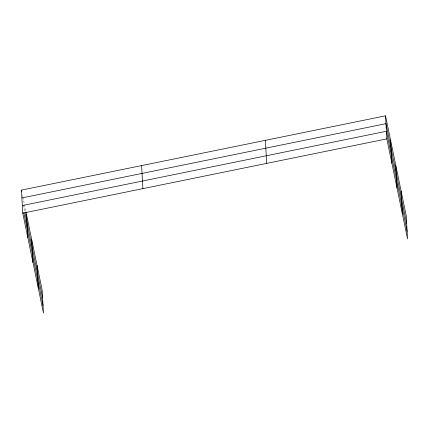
<?xml version="1.0" encoding="UTF-8"?>
<svg xmlns="http://www.w3.org/2000/svg" width="429" height="429" viewBox="0 0 429 429"><rect width="100%" height="100%" fill="white"/><g stroke="black" fill="none" stroke-linecap="round" stroke-linejoin="round"><path stroke-width="0.32" stroke-dasharray="2.15 1.61" d="M22.517 195.243L22.78 196.53M22.914 197.174L24.378 204.242M24.512 204.885L25.842 211.309M23.359 205.008L24.823 212.076"/><path stroke-width="0.64" d="M25.976 211.953L42.165 290.127L43.474 313.175L22.758 213.149L21.45 190.101L385.526 115.825L406.242 215.851L407.55 238.899L386.835 138.873L385.526 115.825M21.895 197.935L385.971 123.659L406.687 223.686M22.324 205.545L386.406 131.263L407.121 231.295M22.758 213.149L386.835 138.873M21.45 190.101L21.718 191.388M24.957 212.72L42.61 297.967M23.788 212.612L43.039 305.571M401.077 190.905L402.381 213.948M395.752 165.197L397.061 188.245M390.588 140.245L391.891 163.293M265.385 140.337L266.688 163.385M141.597 165.589L142.9 188.637M36.996 265.181L38.304 288.229M31.676 239.473L32.979 262.521M26.507 214.527L27.815 237.569"/></g></svg>
